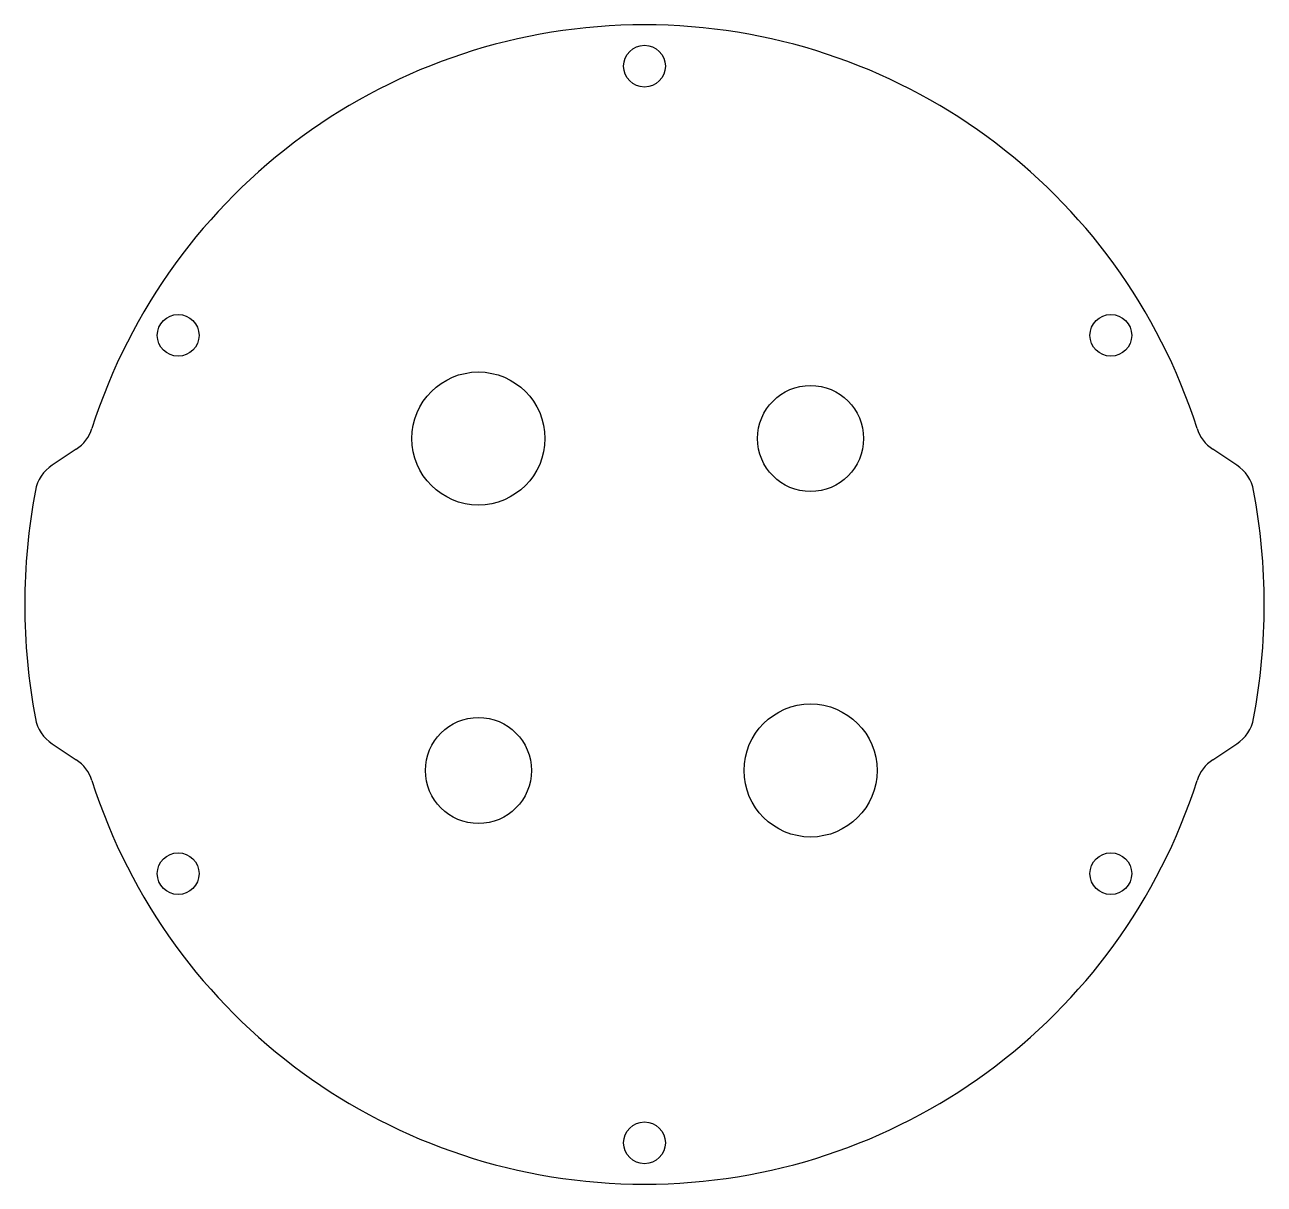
# Model space of a CAD drawing. Extents: x -1.87 to 1.87, y -1.75 to 1.75.
import ezdxf

# ---------------------------------------------------------------- set-up
doc = ezdxf.new("R2010")
doc.units = 0
doc.layers.add('VISIBLE', color=7, linetype='CONTINUOUS')

msp = doc.modelspace()

# ---------------------------------------------------------------- linework, layer by layer
at = {"layer": 'VISIBLE'}
for p, q in [((-1.7147, 0.4687), (-1.7872, 0.4208)), ((1.7872, 0.4208), (1.7147, 0.4687)), ((-1.7872, -0.4208), (-1.7147, -0.4687)), ((1.7147, -0.4687), (1.7872, -0.4208))]:
    msp.add_line(p, q, dxfattribs=at)
for centre, radius in [((0, 1.625), 0.063), ((-1.4073, 0.8125), 0.063), ((1.4073, 0.8125), 0.063), ((-0.5011, 0.5011), 0.2008), ((0.5011, 0.5011), 0.16), ((0.5011, -0.5011), 0.2008), ((-0.5011, -0.5011), 0.16), ((-1.4073, -0.8125), 0.063), ((1.4073, -0.8125), 0.063), ((0, -1.625), 0.063)]:
    msp.add_circle(centre, radius, dxfattribs=at)
for centre, radius, start, end in [((0, 0), 1.75, 17.6765, 162.3235), ((-1.7799, 0.5672), 0.1181, 303.4851, 342.3235), ((1.7799, 0.5672), 0.1181, 197.6765, 236.5149), ((-1.7221, 0.3223), 0.1181, 123.4851, 169.4003), ((1.7221, 0.3223), 0.1181, 10.5997, 56.5149), ((0, 0), 1.8701, 169.4003, 190.5997), ((0, 0), 1.8701, 349.4003, 10.5997), ((-1.7221, -0.3223), 0.1181, 190.5997, 236.5149), ((1.7221, -0.3223), 0.1181, 303.4851, 349.4003), ((-1.7799, -0.5672), 0.1181, 17.6765, 56.5149), ((1.7799, -0.5672), 0.1181, 123.4851, 162.3235), ((0, 0), 1.75, 197.6765, 342.3235)]:
    msp.add_arc(centre, radius, start, end, dxfattribs=at)

doc.saveas('drawing.dxf')
